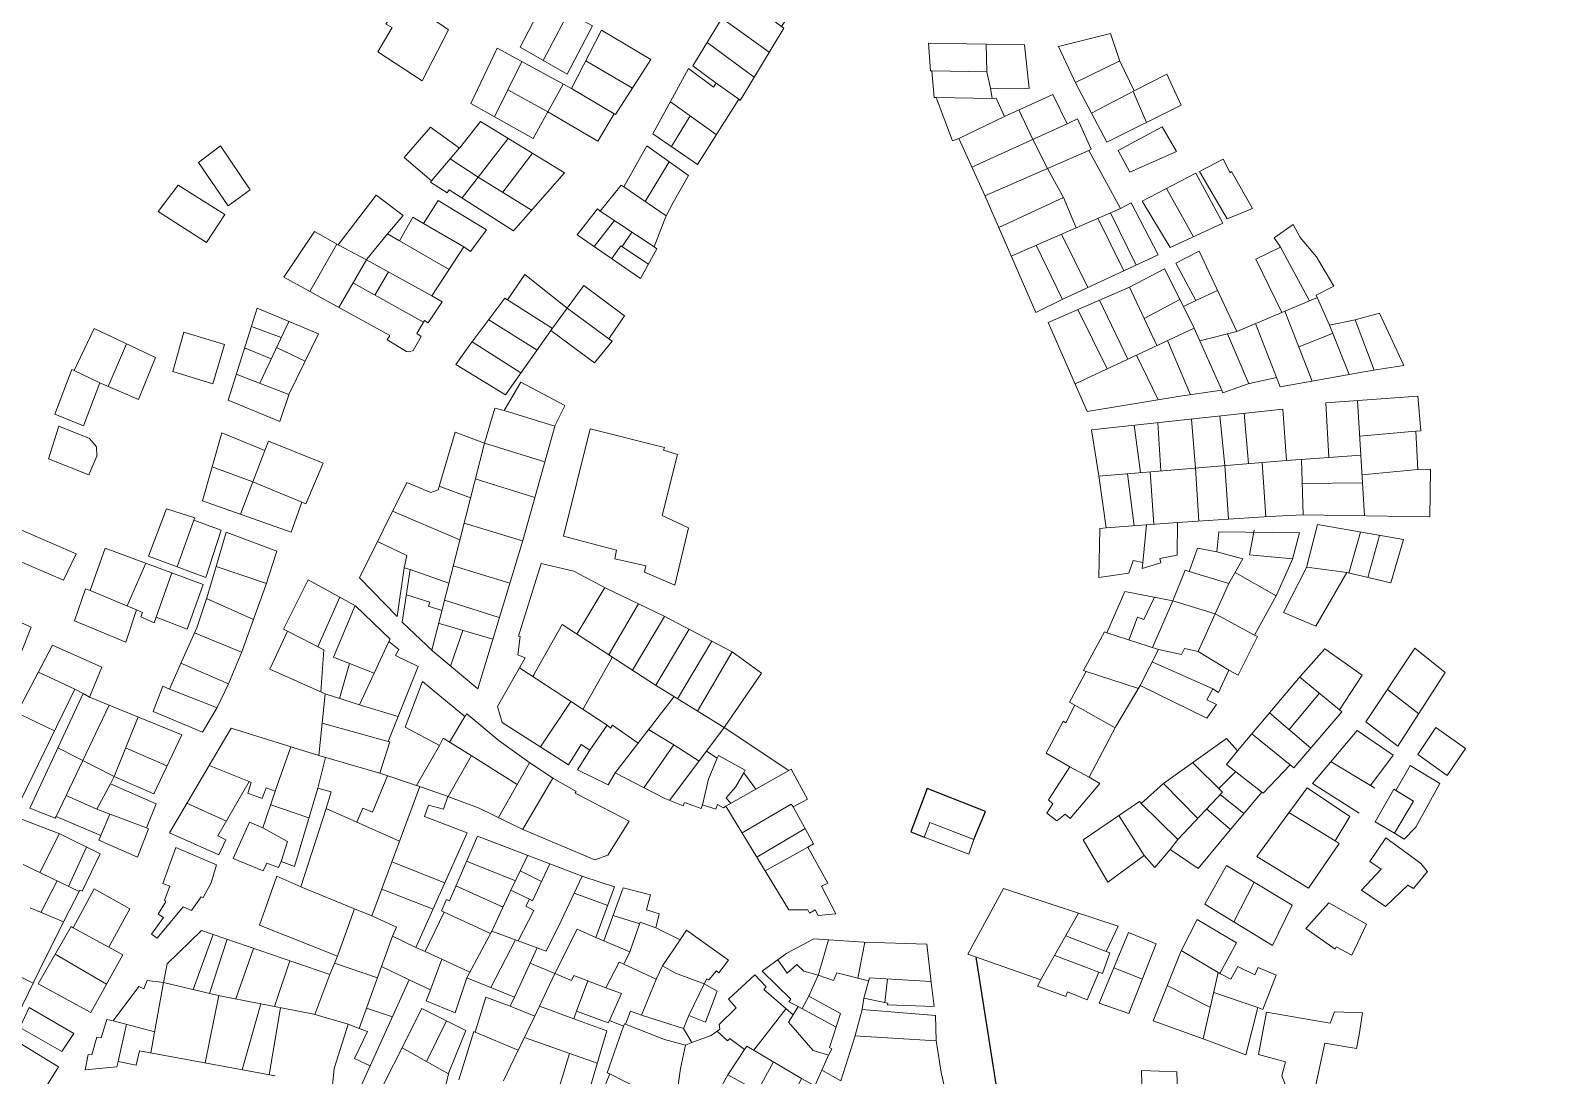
# Model space of a CAD drawing. Header units: millimetres. Extents: x 101106 to 102412, y 389020 to 390322.
# Drawn here: x 101815.6 to 102094, y 389793 to 389983.2 of the extents above; entities that cross this region are included whole.
import ezdxf

# ---------------------------------------------------------------- set-up
doc = ezdxf.new("R2010")
doc.units = ezdxf.units.MM
doc.header["$LTSCALE"] = 20
doc.layers.add('facade', color=6, linetype='Continuous')
for name, color, linetype, lineweight in [('PBDUR', 62, 'Continuous', 0), ('PBDUR-SEPARATION', 5, 'Continuous', 0), ('ruin', 30, 'Continuous', 0)]:
    doc.layers.add(name, color=color, linetype=linetype, lineweight=lineweight)
picture_1 = doc.add_image_def('image1.jp2', size_in_pixel=(80958, 74347))

# ---------------------------------------------------------------- blocks, each defined once
blk = doc.blocks.new('A$C5E3909EF')
at = {"layer": 'PBDUR', "color": 1, "flags": 128}
for points in [[(0, 5.07), (1.964, 5.006)], [(0, 5.07), (0.059, 2.787)], [(1.964, 5.006), (2.041, 2.792)], [(0.059, 2.787), (2.041, 2.792)], [(3.647, 2.284), (5.394, 2.607), (5.676, 1.024), (5.599, 0.995), (5.729, 0.259)], [(4.041, 0), (3.906, 0.718), (3.817, 0.695), (3.647, 2.284)], [(5.729, 0.259), (4.041, 0)]]:
    blk.add_lwpolyline(points, dxfattribs=at)
at = {"layer": 'ruin', "flags": 128}
for points in [[(12.303, 8.294), (12.118, 7.058), (11.974, 6.306), (10.203, 6.604), (9.853, 4.977), (9.534, 3.494), (8.814, 2.639), (8.207, 2.896), (8.093, 4.071), (7.805, 4.792), (8.011, 5.564), (6.508, 5.966), (6.961, 8.324), (10.502, 7.717), (10.749, 8.355)], [(10.749, 8.355), (12.303, 8.294)]]:
    blk.add_lwpolyline(points, dxfattribs=at)
blk = doc.blocks.new('A$C63E4431B')
at = {"layer": 'PBDUR', "color": 1, "flags": 128}
for points in [[(8.095, 1.973), (9.741, 3.912), (9.144, 4.252), (10.636, 7.054), (11.984, 9.33), (15.669, 7.528), (16.204, 8.279), (15.679, 8.537), (15.999, 9.145), (16.318, 8.949), (16.904, 10.185), (17.419, 9.897), (18.489, 12.039), (18.325, 12.111), (19.539, 14.336), (20.435, 16.324), (20.815, 17.787), (16.348, 17.848), (16.225, 16.736), (15.165, 16.932), (14.691, 15.654), (14.475, 15.716), (13.796, 14.027), (11.142, 14.545)], [(21.816, 18.24), (26.571, 17.405), (25.871, 15.005), (23.432, 15.582), (21.713, 12.616), (19.922, 13.368), (21.209, 15.86)], [(21.816, 18.24), (21.209, 15.86)], [(11.142, 14.545), (10.136, 12.244), (10.001, 12.303), (8.836, 10.172), (8.995, 10.102), (8.072, 8.412), (8.366, 8.247), (7.86, 7.27), (7.713, 7.353), (6.76, 5.581)], [(6.76, 5.581), (8.072, 4.828), (6.901, 3.009), (7.143, 2.785), (6.813, 2.268), (7.36, 1.832), (7.819, 2.197), (8.095, 1.973)], [(2.482, 0), (0, 0.942), (0.318, 1.754), (2.758, 0.8)], [(2.758, 0.8), (2.482, 0)]]:
    blk.add_lwpolyline(points, dxfattribs=at)
at = {"layer": 'PBDUR-SEPARATION', "color": 5, "linetype": 'Continuous', "lineweight": 13, "flags": 128}
for points in [[(20.438, 16.338), (18.042, 16.561), (18.301, 17.938)], [(24.197, 17.822), (23.55, 15.554)], [(25.258, 17.636), (24.604, 15.305)], [(16.225, 16.736), (17.683, 16.349), (16.895, 14.984)], [(13.796, 14.027), (16.136, 13.306), (16.895, 14.984), (14.691, 15.654)], [(19.514, 14.289), (17.24, 15.582)], [(23.432, 15.582), (21.216, 15.887)], [(11.356, 11.851), (11.837, 13.124), (12.19, 12.988), (12.786, 14.224)], [(12.659, 11.431), (13.796, 14.027)], [(16.136, 13.306), (15.201, 11.223), (14.431, 11.387), (14.278, 11.04), (12.996, 11.323)], [(18.325, 12.111), (16.136, 13.306)], [(11.984, 9.33), (12.996, 11.323), (10.136, 12.244)], [(16.904, 10.185), (15.201, 11.223)], [(15.999, 9.145), (12.649, 10.639)], [(11.891, 9.172), (8.995, 10.102)], [(8.366, 8.247), (10.599, 6.983)], [(8.072, 4.828), (9.144, 4.252)]]:
    blk.add_lwpolyline(points, dxfattribs=at)
blk = doc.blocks.new('A$C48701EFC')
at = {"layer": 'PBDUR', "color": 1, "flags": 128}
for points in [[(18.082, 10.001), (12.998, 9.651), (13.152, 6.613), (10.816, 6.458), (10.604, 9.311)], [(18.751, 3.317), (18.782, 5.964), (18.082, 5.943), (17.969, 8.065), (18.247, 8.086), (18.082, 10.001)], [(10.604, 9.311), (0, 8.169), (0.4, 5.633), (0.8, 2.749), (0.453, 2.713), (0.4, 0)], [(0.4, 0), (2.067, 0.227), (2.294, 0.937), (2.829, 0.824), (2.798, 0.494), (3.827, 0.803), (3.776, 1.04), (4.743, 1.215), (4.764, 3.028), (9.848, 3.348), (11.711, 3.451), (18.751, 3.317)]]:
    blk.add_lwpolyline(points, dxfattribs=at)
at = {"layer": 'PBDUR-SEPARATION', "color": 5, "linetype": 'Continuous', "lineweight": 13, "flags": 128}
for points in [[(14.745, 9.772), (15.124, 3.386)], [(3.849, 5.892), (3.682, 8.566)], [(5.543, 8.766), (5.756, 6.047), (5.937, 3.102)], [(7.113, 8.935), (7.384, 6.179), (7.582, 3.205)], [(8.696, 6.286), (8.474, 9.082)], [(2.371, 8.425), (2.717, 5.8)], [(17.969, 8.065), (14.862, 7.795)], [(10.816, 6.458), (0.403, 5.612)], [(9.649, 3.335), (9.449, 6.347)], [(11.647, 6.513), (11.721, 3.45)], [(13.152, 6.613), (14.924, 6.753)], [(18.082, 5.943), (14.989, 5.65)], [(2.358, 2.859), (1.986, 5.74)], [(3.253, 5.843), (3.457, 2.936)], [(11.679, 5.178), (15.015, 5.218)], [(4.764, 3.028), (0.8, 2.749)], [(2.829, 0.824), (3.036, 2.906)]]:
    blk.add_lwpolyline(points, dxfattribs=at)
blk = doc.blocks.new('A$C4FDA29D5')
at = {"layer": 'PBDUR', "color": 1, "flags": 128}
for points in [[(8.369, 8.873), (10.451, 4.429), (12.957, 5.477), (11.516, 8.428), (12.869, 9.105), (12.527, 9.617), (13.58, 10.365), (13.974, 9.629), (14.88, 8.57), (15.839, 6.933), (14.862, 6.445), (15.586, 4.779), (17.009, 5.068), (18.373, 5.45)], [(6.446, 7.902), (7.493, 5.813), (8.181, 6.154), (7.075, 8.22), (8.369, 8.873)], [(0, 4.93), (4.511, 6.89), (6.446, 7.902)], [(18.373, 5.45), (19.714, 2.531), (18.038, 2.278), (12.851, 1.354), (12.657, 1.872), (11.086, 1.519), (9.687, 1.036), (9.628, 1.171), (7.311, 0.842), (2.158, 0)], [(0, 4.93), (2.158, 0)]]:
    blk.add_lwpolyline(points, dxfattribs=at)
at = {"layer": 'PBDUR-SEPARATION', "color": 5, "linetype": 'Continuous', "lineweight": 13, "flags": 128}
for points in [[(12.869, 9.105), (14.484, 6.13)], [(6.016, 3.65), (4.508, 6.888)], [(2.848, 6.167), (4.419, 2.902)], [(7.302, 6.194), (5.319, 5.147)], [(8.181, 6.154), (9.389, 6.696)], [(12.957, 5.477), (14.919, 6.315)], [(1.489, 1.529), (8.081, 4.619), (7.493, 5.813)], [(3.265, 2.361), (1.637, 5.641)], [(13.121, 5.547), (14.633, 1.671)], [(8.081, 4.619), (9.628, 1.171)], [(10.451, 4.429), (8.403, 3.902)], [(9.94, 4.298), (11.123, 1.527)], [(12.657, 1.872), (11.485, 4.862)], [(15.767, 4.321), (13.889, 3.576)], [(15.586, 4.779), (16.674, 2.035)], [(17.008, 5.067), (18.062, 2.281)], [(6.615, 3.931), (7.888, 0.924)], [(6.099, 0.644), (4.887, 3.121)]]:
    blk.add_lwpolyline(points, dxfattribs=at)
blk = doc.blocks.new('A$C5F132480')
at = {"layer": 'PBDUR', "color": 1, "flags": 128}
for points in [[(7.199, 14.719), (8.167, 12.679), (9.886, 9.435), (14.003, 11.484), (13.2, 13.205), (11.388, 12.278), (10.596, 13.915), (10.081, 15.45)], [(10.081, 15.45), (7.199, 14.719)], [(0, 14.886), (5.311, 14.804), (5.568, 12.393), (3.427, 12.414), (3.52, 11.837), (3.757, 11.858), (4.21, 10.848), (6.896, 12.064), (7.688, 10.447), (8.255, 10.725), (9.016, 9.046), (8.882, 8.974), (10.643, 5.768), (11.249, 6.074), (12.743, 3.202), (7.462, 0.73), (5.968, 0), (3.126, 6.467), (1.684, 9.622), (1.337, 9.481), (0.432, 11.882), (0.314, 11.882), (0.185, 13.36), (0.108, 13.36)], [(0, 14.886), (0.108, 13.36)], [(10.507, 8.966), (12.942, 10.285)], [(12.942, 10.285), (13.742, 8.925)], [(13.742, 8.925), (11.166, 7.777), (10.507, 8.966)], [(16.553, 5.2), (15.028, 7.827), (16.338, 8.503)], [(16.338, 8.503), (16.72, 7.757), (16.802, 7.816), (17.958, 5.782)], [(11.843, 6.164), (14.813, 7.73)], [(14.813, 7.73), (16.312, 4.958), (13.413, 3.616)], [(11.843, 6.164), (13.413, 3.616)], [(17.958, 5.782), (16.553, 5.2)]]:
    blk.add_lwpolyline(points, dxfattribs=at)
at = {"layer": 'PBDUR-SEPARATION', "color": 5, "linetype": 'Continuous', "lineweight": 13, "flags": 128}
for points in [[(3.427, 12.414), (3.228, 13.316), (3.187, 14.836)], [(8.143, 12.73), (10.591, 13.93)], [(0.185, 13.36), (3.228, 13.316)], [(3.52, 11.837), (0.432, 11.882)], [(11.388, 12.278), (9.039, 11.033)], [(11.333, 12.248), (12.076, 10.525)], [(8.188, 4.69), (7.489, 6.363), (6.605, 7.968), (5.778, 9.572), (5.007, 11.209)], [(4.21, 10.848), (1.684, 9.622)], [(2.411, 8.031), (7.688, 10.447)], [(8.882, 8.974), (3.139, 6.438)], [(13.198, 6.879), (14.694, 4.209)], [(3.905, 4.694), (7.489, 6.363)], [(10.643, 5.768), (4.599, 3.115)], [(9.389, 5.217), (10.842, 2.312)], [(10.097, 5.528), (11.529, 2.634)], [(8.847, 1.378), (7.382, 4.337)], [(5.975, 3.719), (7.446, 0.722)]]:
    blk.add_lwpolyline(points, dxfattribs=at)
blk = doc.blocks.new('A$C002B6F8C')
at = {"layer": 'PBDUR', "color": 1, "flags": 128}
for points in [[(32.382, 23.681), (30.972, 24.516), (27.854, 26.504), (26.3, 23.434), (27.895, 22.641), (29.459, 22.023), (30.89, 21.209)], [(39.039, 24.923), (36.744, 26.323), (35.57, 24.541), (35.159, 24.799), (34.191, 23.254), (36.703, 21.657)], [(39.039, 24.923), (36.703, 21.657)], [(30.89, 21.209), (32.382, 23.681)], [(39.803, 23.4), (42.05, 21.705), (41.15, 20.369), (41.268, 20.274), (38.856, 16.278), (38.768, 16.343), (36.474, 12.735), (34.016, 14.436), (35.992, 18.038), (37.368, 17.008), (37.527, 17.237), (36.239, 18.191), (38.68, 22.187), (38.862, 22.069)], [(39.803, 23.4), (38.862, 22.069)], [(19.247, 20.526), (20.188, 21.968), (22.706, 20.214), (21.241, 17.4), (18.8, 19.007), (19.588, 20.343)], [(26.67, 19.242), (28.049, 21.889)], [(28.049, 21.889), (30.684, 20.427)], [(19.247, 20.526), (19.588, 20.343)], [(30.684, 20.427), (29.274, 17.748)], [(33.903, 18.551), (31.953, 15.5), (31.876, 15.547), (30.972, 14.04), (28.193, 15.658), (27.38, 14.195), (23.932, 16.131), (25.394, 19.201), (29.521, 16.945), (31.178, 20.179)], [(31.178, 20.179), (33.903, 18.551)], [(29.274, 17.748), (26.67, 19.242)], [(21.706, 14.835), (20.241, 13.151), (21.759, 11.851), (21.694, 11.78), (22.611, 11.192), (22.735, 11.356), (26.281, 9.084)], [(29.122, 12.28), (24.47, 15.135), (23.3, 13.658), (21.706, 14.835)], [(10.488, 10.492), (8.864, 12.899), (10.07, 13.817), (11.717, 11.386)], [(35.988, 12.117), (35.129, 10.637), (34.723, 9.86), (34.064, 8.183), (34.223, 8.065), (33.317, 6.435), (29.812, 8.848), (30.935, 10.29), (31.088, 10.155), (32.253, 11.602), (32.4, 11.497), (33.67, 13.774)], [(33.67, 13.774), (35.988, 12.117)], [(26.281, 9.084), (29.122, 12.28)], [(9.284, 8.478), (6.62, 10.191), (7.737, 11.645), (10.313, 10.02)], [(11.717, 11.386), (10.488, 10.492)], [(24.798, 9.135), (23.903, 7.95), (23.532, 8.198), (21.752, 5.489), (22.338, 5.169), (21.556, 3.995), (21.35, 4.129), (20.918, 3.408), (21.165, 3.243), (20.712, 2.471), (20.517, 2.388), (20.352, 2.419), (19.282, 3.068), (19.436, 3.305), (13.569, 6.55), (15.278, 9.073), (16.585, 8.331), (18.685, 11.071), (20.187, 9.938), (19.302, 8.939), (19.971, 8.537), (20.712, 9.856), (21.309, 9.495), (22.112, 10.773)], [(22.112, 10.773), (24.798, 9.135)], [(10.313, 10.02), (9.284, 8.478)], [(25.819, 0), (28.346, 3.554), (30.756, 1.775), (31.737, 2.965), (31.559, 3.1), (32.426, 4.368), (30.178, 6.046), (29.251, 4.796), (26.902, 6.669), (25.947, 5.26), (25.799, 5.358), (23.86, 2.781), (23.074, 1.698)], [(25.819, 0), (23.074, 1.698)]]:
    blk.add_lwpolyline(points, dxfattribs=at)
at = {"layer": 'PBDUR-SEPARATION', "color": 5, "linetype": 'Continuous', "lineweight": 13, "flags": 128}
for points in [[(29.381, 25.53), (27.929, 22.628)], [(38.035, 25.535), (36.699, 23.808)], [(30.993, 24.504), (29.526, 21.985)], [(37.752, 23.124), (35.57, 24.541)], [(41.15, 20.369), (38.862, 22.069)], [(29.364, 21.159), (27.95, 18.508)], [(37.85, 20.829), (40.459, 18.933)], [(39.631, 17.563), (37.024, 19.477)], [(26.771, 18.448), (25.24, 15.397)], [(30.312, 18.488), (32.89, 16.967)], [(28.193, 15.658), (29.051, 17.202)], [(29.521, 16.945), (31.876, 15.547)], [(37.527, 17.237), (38.768, 16.343)], [(28.193, 15.658), (25.983, 16.877)], [(37.522, 14.382), (34.99, 16.211)], [(36.081, 15.423), (35.036, 13.73)], [(23.312, 13.673), (21.759, 11.851)], [(25.997, 14.198), (23.439, 10.905)], [(24.339, 12.063), (22.796, 13.068)], [(27.347, 13.37), (25.697, 11.217)], [(34.911, 12.887), (33.569, 10.692)], [(27.293, 10.223), (24.339, 12.063)], [(34.738, 9.889), (32.4, 11.497)], [(21.309, 9.495), (23.532, 8.198)], [(31.869, 9.637), (30.75, 8.202)], [(31.088, 10.155), (34.064, 8.183)], [(19.302, 8.939), (18.168, 7.525), (16.613, 4.866)], [(19.971, 8.537), (22.717, 6.949), (22.713, 6.951)], [(32.29, 8.2), (32.832, 8.999)], [(16.513, 8.372), (15.009, 5.753)], [(16.585, 8.331), (18.148, 7.492), (21.752, 5.489)], [(31.726, 7.53), (32.225, 8.244), (33.753, 7.219)], [(19.356, 6.821), (18.603, 5.538)], [(21.295, 4.037), (17.458, 6.176), (17.399, 6.211)], [(28.431, 3.67), (25.947, 5.26)], [(28.346, 3.554), (29.251, 4.796)], [(29.251, 4.796), (31.559, 3.1)], [(27.577, 2.472), (24.902, 4.166)], [(23.988, 2.952), (26.683, 1.214)]]:
    blk.add_lwpolyline(points, dxfattribs=at)
at = {"layer": 'ruin', "flags": 128}
for points in [[(24.865, 59.487), (27.099, 57.738), (25.406, 55.215), (22.92, 56.909)], [(22.92, 56.909), (24.865, 59.487)], [(32.925, 26.217), (31.826, 24.746), (29.702, 26.146), (30.626, 27.547)], [(30.626, 27.547), (32.925, 26.217)], [(2.54, 21.777), (0, 23.724), (1.567, 25.724), (4.034, 23.706)], [(4.034, 23.706), (2.54, 21.777)]]:
    blk.add_lwpolyline(points, dxfattribs=at)
blk = doc.blocks.new('A$C092A3829')
at = {"layer": 'PBDUR', "color": 1, "flags": 128}
for points in [[(85.177, 29.793), (81.995, 30.964), (82.971, 33.595), (84.559, 33.106), (84.506, 32.971), (86.012, 32.429)], [(77.972, 31.084), (74.773, 32.474), (74.408, 31.873), (73.673, 32.279), (73.214, 31.514), (73.032, 31.597), (72.602, 30.831), (72.491, 30.873), (71.303, 28.648), (72.867, 27.924), (74.446, 30.839), (77.277, 29.623)], [(86.303, 32.317), (89.114, 31.263), (88.508, 29.38), (87.179, 25.678), (86.45, 23.906), (85.826, 22.588), (85.015, 21.21), (82.272, 22.355), (82.797, 23.755), (83.173, 23.6), (83.828, 25.117), (84.675, 27.007), (85.233, 28.675), (85.747, 30.407)], [(86.012, 32.429), (85.177, 29.793)], [(86.303, 32.317), (85.747, 30.407)], [(85.018, 29.404), (79.589, 31.405), (78.754, 29.051), (78.501, 29.157), (77.89, 27.374), (80.742, 26.191), (81.33, 27.997), (81.666, 27.85), (81.571, 27.603), (82.313, 27.274), (82.43, 27.591), (84.148, 26.926)], [(77.972, 31.084), (77.277, 29.623)], [(85.018, 29.404), (84.148, 26.926)], [(75.495, 27.023), (73.813, 27.765), (73.566, 27.218), (71.149, 28.236)], [(73.219, 21.785), (74.419, 24.84), (74.607, 24.763), (75.495, 27.023)], [(79.416, 24.815), (76.67, 26.016), (74.723, 22.272), (74.946, 22.161), (73.805, 19.847), (73.623, 19.918), (72.876, 18.041), (74.905, 17.34), (77.915, 23.575), (78.386, 23.346), (75.435, 16.97), (76.844, 16.421), (76.898, 16.522), (79.385, 15.463), (79.268, 15.207), (81.412, 14.282), (82.02, 15.85), (81.921, 15.894), (82.444, 17.242), (79.915, 18.342), (80.109, 18.754), (82.315, 17.795), (83.856, 21.073), (78.733, 23.151)], [(79.416, 24.815), (78.733, 23.151)], [(74.977, 16.367), (77.106, 15.566), (79.353, 14.448)], [(79.353, 14.448), (78.349, 12.376), (78.235, 12.43), (77.341, 10.712), (75.991, 7.984), (74.478, 4.822)], [(79.013, 12.504), (81, 11.413), (79.847, 9.28), (80.619, 8.858), (78.859, 5.644), (75.936, 7.241)], [(75.936, 7.241), (77.758, 10.413), (77.86, 10.341), (79.013, 12.504)], [(77.917, 4.485), (75.423, 5.921), (74.912, 4.814), (77.247, 3.49)], [(74.351, 4.285), (77.068, 2.637)], [(77.247, 3.49), (77.917, 4.485)], [(77.068, 2.637), (76.251, 1.324), (76.198, 1.36), (75.439, 0)]]:
    blk.add_lwpolyline(points, dxfattribs=at)
at = {"layer": 'PBDUR-SEPARATION', "color": 5, "linetype": 'Continuous', "lineweight": 13, "flags": 128}
for points in [[(84.507, 32.971), (83.585, 30.379)], [(81.84, 30.576), (80.812, 28.209)], [(82.43, 27.591), (83.277, 30.046)], [(88.537, 29.469), (85.75, 30.417)], [(81.33, 27.997), (78.754, 29.051)], [(85.217, 28.628), (87.823, 27.472)], [(87.169, 25.654), (84.545, 26.717)], [(83.798, 25.046), (86.445, 23.895)], [(77.915, 23.575), (75.895, 24.527)], [(78.386, 23.346), (78.733, 23.151)], [(83.173, 23.6), (85.783, 22.581), (85.814, 22.567)], [(74.946, 22.161), (76.802, 21.268)], [(76.898, 16.522), (79.82, 22.71)], [(81.435, 22.055), (80.109, 18.754)], [(76.985, 20.32), (80.109, 18.754)], [(83.039, 19.335), (80.742, 20.329)], [(79.915, 18.342), (79.162, 16.933), (81.921, 15.894)], [(79.162, 16.933), (77.446, 17.682)], [(79.385, 15.463), (79.885, 16.66)], [(77.092, 15.572), (75.998, 13.408)], [(78.594, 14.826), (77.601, 12.642)], [(75.085, 13.844), (78.197, 12.357)], [(76.961, 12.948), (76.068, 11.191)], [(75.474, 11.439), (77.32, 10.669)], [(77.86, 10.341), (79.847, 9.28)], [(79.727, 7.23), (76.875, 8.877)], [(73.871, 8.153), (75.646, 7.263)]]:
    blk.add_lwpolyline(points, dxfattribs=at)

msp = doc.modelspace()

# ---------------------------------------------------------------- linework, layer by layer
at = {"layer": 'facade', "flags": 128}
for points in [[(101987.26, 389835.93), (101989.39, 389841.07), (101978.76, 389845.24), (101975.78, 389837.36), (101978.2, 389836.39)], [(101987.61, 389814.55), (101995.02, 389767.61)]]:
    msp.add_lwpolyline(points, dxfattribs=at)
at = {"layer": 'PBDUR', "color": 1, "flags": 128}
for points in [[(101860.96, 389912.02), (101851.5, 389915.88), (101856.81, 389932.66), (101867.98, 389927.96)], [(101838.31, 389923.68), (101835.18, 389916.03), (101828.17, 389919.06), (101825.21, 389911.21), (101819.95, 389913.34), (101823.04, 389921.46), (101823.48, 389921.29), (101827.14, 389928.92)], [(101827.14, 389928.92), (101838.31, 389923.68)], [(101850.84, 389926.06), (101848.71, 389918.88), (101841.47, 389921.14), (101843.46, 389928.26)], [(101843.46, 389928.26), (101850.84, 389926.06)], [(101867.98, 389927.96), (101862.62, 389917.05), (101860.96, 389912.02)], [(101912.82, 389914.91), (101904.81, 389919.18), (101901.79, 389914.04), (101900.06, 389914.43), (101898.16, 389908.1), (101892.84, 389910.07), (101889.73, 389899.59), (101888.42, 389899.11), (101884.04, 389900.9), (101875.41, 389883.57), (101882.27, 389876.52), (101883.56, 389885.41), (101884.67, 389885.11), (101883.19, 389875.48), (101888.77, 389870.24), (101896.95, 389863.35), (101905.14, 389890.37), (101909.2, 389904.86), (101911.02, 389911.33), (101912.79, 389914.88)], [(101818.84, 389905.22), (101820.7, 389911.19), (101826.3, 389908.9), (101827.58, 389907.42), (101827.62, 389905.71), (101826.16, 389902.29)], [(101868.83, 389904.42), (101858.88, 389908.46), (101858.19, 389906.77), (101850.38, 389909.93), (101846.88, 389897.58), (101862.98, 389891.85)], [(101826.16, 389902.29), (101818.84, 389905.22)], [(101862.98, 389891.85), (101864.94, 389897.34), (101865.69, 389897.06), (101868.83, 389904.42)], [(101920.68, 389845.91), (101915.1, 389848.64), (101917.35, 389852.21), (101915.81, 389853.24), (101913.5, 389849.54), (101901.38, 389857.25), (101900.53, 389860.15), (101905.59, 389869.02), (101904.28, 389869.56), (101904.67, 389872.87), (101904.4, 389872.97), (101908.51, 389886.16), (101914.47, 389884.77), (101920.27, 389881.7), (101930.74, 389876.65), (101943.25, 389870.1), (101948.61, 389866.22), (101941.82, 389856.36), (101953.58, 389848.53), (101954.02, 389848.77), (101956.96, 389843.29), (101954.35, 389841.87), (101958.08, 389835.16), (101957.02, 389834.57), (101960.7, 389827.99), (101959.52, 389827.45), (101962.13, 389822.4), (101958.95, 389822.09), (101958.36, 389823.17), (101957.33, 389822.55), (101957.06, 389823.12), (101953.58, 389823.15)], [(101860.09, 389792.93), (101835.4, 389797.5), (101834.81, 389794.87), (101831.53, 389795.53), (101831.28, 389794.56), (101825.51, 389794), (101826.05, 389796.84), (101826.73, 389796.74), (101827.63, 389799.97), (101828.4, 389799.83), (101829.44, 389803.19), (101830.58, 389802.96), (101835.25, 389809.19), (101836.19, 389808.75), (101836.79, 389810.29), (101839.76, 389809.91), (101840.43, 389813.33), (101846.68, 389819.39), (101870.06, 389811.37), (101871.4, 389814.69), (101857.21, 389820.34), (101860.41, 389829.27), (101864.73, 389827.34), (101869.35, 389841.57), (101870.28, 389844.6), (101867.83, 389845.3), (101863.6, 389831.04), (101861.17, 389831.93), (101860.7, 389830.87), (101858.58, 389831.63), (101857.87, 389830.22), (101852.43, 389832.52), (101855.38, 389839.08), (101857.86, 389838.08), (101860.1, 389844.74), (101858.44, 389845.34), (101857.73, 389843.39), (101855.08, 389844.39), (101855.74, 389846.32), (101855.32, 389846.5), (101849.67, 389836.59), (101851.1, 389835.86), (101849.84, 389833.18), (101840.85, 389837.17), (101852.07, 389856.22), (101868.01, 389851.23), (101869.19, 389862.44), (101859.09, 389866.93), (101862.35, 389873.86), (101861.62, 389874.21), (101866.06, 389883.2), (101874.71, 389878.5), (101881.01, 389872.39), (101880.79, 389872.01), (101882.59, 389870.53), (101882.01, 389869.43), (101886.1, 389867.42), (101880.68, 389853.77), (101880.97, 389853.7), (101879.12, 389848.02), (101885.83, 389845.78), (101889.98, 389853.08), (101883.74, 389856.39), (101886.91, 389864.69), (101894.62, 389858.34), (101894.95, 389858.8), (101900.85, 389853.9), (101906.41, 389849.89), (101910.75, 389847.05), (101914.86, 389844.66), (101914.69, 389844.39), (101924.52, 389839.3), (101920.61, 389833.1), (101918.26, 389832.23), (101905.04, 389837.84), (101897.23, 389841.63), (101891.54, 389843.78), (101890.75, 389841.49), (101888, 389842.18), (101887.26, 389840.14), (101895.02, 389837.17), (101885.71, 389816.3), (101887.4, 389815.55), (101890.84, 389822.75), (101890.33, 389822.98), (101891.25, 389825.04), (101891.79, 389824.81), (101896.91, 389836.56), (101916.25, 389829.17), (101921.85, 389827.35), (101918.47, 389818.11), (101919.92, 389817.48), (101923.44, 389827.18), (101928.43, 389825.89), (101927.66, 389823.17), (101929.98, 389822.4), (101929.36, 389819.89), (101933.78, 389817.67), (101934.94, 389819.42), (101942.59, 389814), (101940.86, 389811.71), (101940.4, 389812.07), (101938.99, 389810.41), (101938.68, 389810.59), (101938.2, 389809.68), (101940.55, 389808.37), (101938.41, 389802.73), (101935.36, 389803.91), (101934.42, 389801.57), (101935.92, 389799.03), (101939.45, 389800.25), (101941.05, 389801.44), (101940.87, 389802.27), (101943.98, 389805.3), (101942.61, 389806.92), (101947.39, 389811.33), (101949.45, 389809.11), (101949.05, 389808.66), (101954.38, 389804.06), (101955.31, 389805.55), (101953.59, 389806.38), (101953.94, 389806.92), (101948.75, 389811.97), (101953.22, 389815.29), (101958.12, 389817.86), (101967.26, 389817.27), (101978.68, 389816.9), (101979.47, 389809.94), (101980.03, 389805.54), (101971.54, 389805.86), (101971.58, 389806.15), (101967.24, 389807.06), (101966.9, 389805.01), (101980.3, 389803.92), (101980.38, 389799.36), (101981.31, 389793.55), (101982.54, 389788.28)], [(102051.17, 389870.65), (102046.67, 389865.61), (102035.23, 389852.07), (102033.23, 389854.3), (102021.78, 389846.13), (102017.72, 389842.49), (102017.4, 389842.87), (102007.17, 389835.91), (102011.65, 389828.2), (102018.27, 389833.06), (102020.23, 389830.87), (102022.97, 389834.14), (102028.1, 389830.66), (102033.98, 389837.79), (102039.69, 389844.54), (102039.93, 389844.35), (102044.85, 389849.51), (102045.48, 389849), (102054.23, 389859.18), (102053.79, 389859.56), (102057.94, 389865.88)], [(102057.94, 389865.88), (102051.17, 389870.65)], [(102058.61, 389857.36), (102067.53, 389870.77)], [(102067.53, 389870.77), (102073.06, 389866.37)], [(102073.06, 389866.37), (102064.45, 389852.93)], [(102048.93, 389846.13), (102057.06, 389855.76)], [(102057.06, 389855.76), (102063.61, 389851.29)], [(102064.45, 389852.93), (102058.61, 389857.36)], [(102068.1, 389851.42), (102071.38, 389856.34)], [(102071.38, 389856.34), (102076.74, 389852.53)], [(102076.74, 389852.53), (102073.42, 389847.57)], [(102063.61, 389851.29), (102059.44, 389845.78), (102060.25, 389845.28)], [(102073.42, 389847.57), (102068.1, 389851.42)], [(101953.58, 389823.15), (101942.12, 389842), (101941.66, 389841.69), (101940.62, 389842.33), (101940.28, 389841.48), (101937.87, 389842.26), (101937.64, 389841.62), (101934.62, 389842.69), (101934.37, 389842.05), (101931.04, 389843.39), (101921.96, 389848.06), (101920.68, 389845.91)], [(102038.74, 389832.88), (102047.91, 389845.35)], [(102047.91, 389845.35), (102055.71, 389840.14)], [(102057.4, 389840.72), (102048.93, 389846.13)], [(102060.31, 389839.15), (102063.69, 389845.13), (102067.31, 389842.94)], [(102067.31, 389842.94), (102063.82, 389837.13)], [(102055.71, 389840.14), (102053.02, 389835.68), (102053.76, 389835.21), (102048.19, 389827.1)], [(102060.31, 389839.15), (102063.82, 389837.13)], [(101842.01, 389834.5), (101849.4, 389831.34), (101848.42, 389828.09), (101846.97, 389825.37), (101846.64, 389825.49), (101844.87, 389823.04), (101843.34, 389823.71), (101838.6, 389817.97), (101837.56, 389818.74), (101839.76, 389821.77), (101838.81, 389822.37), (101840.2, 389824.69), (101839.91, 389824.88), (101840.91, 389827.43), (101839.64, 389827.97)], [(101842.01, 389834.5), (101839.64, 389827.97)], [(102048.19, 389827.1), (102038.74, 389832.88)], [(102029.33, 389824.15), (102033.22, 389831.2)], [(102033.22, 389831.2), (102045.21, 389824.01)], [(102041.65, 389816.65), (102029.33, 389824.15)], [(102045.21, 389824.01), (102041.65, 389816.65)], [(102015.49, 389804.31), (102020.45, 389816.97), (102015.42, 389819.02), (102010.06, 389806.15)], [(102019.87, 389802.95), (102025, 389815.71), (102027.89, 389821.41)], [(102027.89, 389821.41), (102035.08, 389817.14), (102032.02, 389811.57), (102034.05, 389810.5), (102035.29, 389812.83), (102038.43, 389811.32), (102039.03, 389812.67), (102042.27, 389811.26), (102039.85, 389805.01)], [(101893.54, 389792.23), (101896.24, 389801.01), (101896.49, 389800.91), (101898.4, 389807.28), (101902.87, 389805.64), (101903.66, 389807.26), (101894.96, 389810.75), (101892.86, 389804.38), (101887.58, 389806.58), (101888.33, 389808.57), (101884.5, 389810.4), (101875.36, 389790.3)], [(102010.06, 389806.15), (102015.49, 389804.31)], [(102039.85, 389805.01), (102038.94, 389805.35), (102036.74, 389796.78), (102029.01, 389799.66), (102019.87, 389802.95)], [(101917.94, 389785.85), (101921, 389793.3), (101920.54, 389793.51), (101923.51, 389801.95), (101920.94, 389803.01), (101920.71, 389802.57), (101914.96, 389804.69), (101914.46, 389803.34), (101920.46, 389801.14), (101917.11, 389789.79)], [(101947.85, 389790.16), (101942.49, 389793.14), (101941.5, 389791.34)]]:
    msp.add_lwpolyline(points, dxfattribs=at)
for points in [[(101917.39, 389910.7), (101912.58, 389891.16), (101922.23, 389888.6), (101921.91, 389887.05), (101927.57, 389885.78), (101927.31, 389884.63), (101932.85, 389882.21), (101935.33, 389892.64), (101930.53, 389894.9), (101933.31, 389906.04), (101930.78, 389906.78), (101930.93, 389907.28)], [(101986.14, 389815.07), (101992.65, 389827.06), (102013.5, 389820.19), (102011.35, 389815.57), (102011.99, 389815.33), (102010.65, 389811.59), (102010.01, 389811.82), (102007.9, 389806.76), (102004.32, 389808.2), (102003.99, 389807.35), (101998.86, 389809.27), (101999.43, 389810.38)], [(101894.78, 389801.16), (101891.7, 389793.52), (101888.16, 389778.69), (101876.55, 389784.83), (101886.8, 389805.2)]]:
    msp.add_lwpolyline(points, close=True, dxfattribs=at)
at = {"layer": 'PBDUR-SEPARATION', "color": 5, "linetype": 'Continuous', "lineweight": 13, "flags": 128}
for points in [[(101862.57, 389930.24), (101857.26, 389918.97)], [(101855.75, 389929.32), (101861.19, 389927.31)], [(101833.02, 389926.16), (101829.66, 389918.42)], [(101859.36, 389923.42), (101854.52, 389925.42)], [(101865.55, 389923.01), (101860.33, 389925.48)], [(101828.17, 389919.06), (101823.48, 389921.29)], [(101853, 389920.62), (101862.57, 389916.91)], [(101901.79, 389914.04), (101910.98, 389911.18)], [(101888.6, 389870.4), (101898.16, 389908.1), (101909.14, 389904.65)], [(101858.19, 389906.77), (101853.76, 389895.13)], [(101864.94, 389897.34), (101856, 389901.02), (101848.64, 389903.8)], [(101889.93, 389900.27), (101895.63, 389898.12)], [(101896.51, 389901.58), (101907.33, 389898.19)], [(101893.7, 389890.5), (101881.45, 389895.7)], [(101894.47, 389893.53), (101905.12, 389890.31)], [(101878.71, 389890.19), (101884.06, 389887.64), (101883.56, 389885.41)], [(101902.78, 389882.58), (101892.49, 389885.75)], [(101884.67, 389885.11), (101891.69, 389882.57)], [(101867.83, 389871.03), (101871.88, 389880.03)], [(101890.43, 389877.63), (101887.99, 389878.41), (101888.22, 389879.15), (101883.96, 389880.5)], [(101915.02, 389873.3), (101920.07, 389881.8)], [(101878.1, 389866.22), (101870.71, 389869.13), (101874.66, 389878.52)], [(101890.91, 389879.52), (101900.88, 389876.33)], [(101926.23, 389878.82), (101920.76, 389869.51)], [(101899.68, 389872.4), (101890.17, 389875.21), (101889.92, 389875.27)], [(101941.82, 389856.36), (101929.34, 389864.02), (101912.31, 389875.09), (101907.01, 389865.61), (101907.23, 389865.94)], [(101930.96, 389876.54), (101925.1, 389866.79), (101925.16, 389866.79)], [(101862.35, 389873.86), (101868.94, 389870.46), (101868.38, 389862.8)], [(101880.79, 389872.01), (101875.41, 389860.44)], [(101894.23, 389874.01), (101891.98, 389867.52)], [(101929.36, 389864.02), (101935.41, 389874.21)], [(101939.59, 389872.02), (101933.33, 389861.57)], [(101921.41, 389869.08), (101916.11, 389859.63)], [(101936.98, 389859.33), (101943.28, 389870.08)], [(101873.59, 389868), (101871.8, 389861.6)], [(101904.56, 389867.22), (101920.5, 389856.74), (101917.35, 389852.21)], [(102053.79, 389859.56), (102046.59, 389865.52)], [(101869.19, 389862.44), (101875.79, 389860.31), (101882.49, 389858.34)], [(101913.89, 389861.09), (101908.37, 389852.8)], [(101921.96, 389848.06), (101932.69, 389861.96)], [(102050.17, 389862.56), (102044.64, 389855.96)], [(102062.53, 389863.25), (102068.23, 389858.82)], [(101891.83, 389853.69), (101894.62, 389858.34)], [(102041.09, 389859.01), (102048.57, 389852.59)], [(101880.68, 389853.77), (101868.64, 389857.09), (101868.62, 389857.09)], [(101920.5, 389856.74), (101921.15, 389856.24), (101921.48, 389856.74), (101926.14, 389853.48)], [(101937.24, 389850.23), (101932.62, 389853.17), (101928.06, 389855.97)], [(101941.82, 389856.36), (101931.88, 389843.05)], [(102044.85, 389849.51), (102037.88, 389855.2)], [(101860.1, 389844.74), (101862.96, 389852.81)], [(101904.15, 389845.98), (101895.77, 389851.24), (101890.65, 389854.42), (101889.98, 389853.08)], [(101927.18, 389845.38), (101932.62, 389853.17)], [(101855.32, 389846.5), (101848.08, 389849.44)], [(101867.83, 389845.3), (101869.25, 389850.87)], [(101868.01, 389851.23), (101879.12, 389848.02)], [(101885.84, 389845.78), (101891.55, 389843.78), (101895.79, 389851.26)], [(101906.38, 389849.91), (101900.74, 389839.93)], [(101937.87, 389842.26), (101938.98, 389846.9), (101940.54, 389850.78)], [(101947.55, 389845.1), (101945.36, 389848.06), (101945.66, 389848.54), (101940.77, 389851.22), (101940.54, 389850.78), (101938.57, 389852.01)], [(102024.4, 389835.96), (102032.51, 389844.58), (102027.11, 389849.93)], [(102035.23, 389852.07), (102033.22, 389849.58), (102039.69, 389844.54)], [(102059.44, 389845.78), (102052.28, 389850.1)], [(101874.94, 389839.11), (101876.05, 389841.63), (101877.77, 389840.92), (101880.53, 389847.55)], [(101905.14, 389837.8), (101910.63, 389847.13)], [(101942.12, 389842), (101953.58, 389848.53)], [(101945.36, 389848.06), (101943.85, 389845.5), (101942.17, 389843.51), (101943.01, 389842.51)], [(102031.86, 389845.22), (102034.89, 389848.28)], [(101886.42, 389845.58), (101877.68, 389822.04), (101874.5, 389823.35)], [(102021.75, 389846.14), (102027.94, 389839.82)], [(102032.11, 389844.16), (102036.41, 389840.66)], [(101851.2, 389839.28), (101844.01, 389842.54)], [(101866.22, 389839.87), (101859.27, 389842.28)], [(101882.73, 389835.64), (101869.36, 389841.59)], [(101954.35, 389841.87), (101954, 389842.38), (101945.08, 389837.14)], [(102017.72, 389842.49), (102024.4, 389835.96), (102022.97, 389834.14)], [(102033.98, 389837.78), (102029.6, 389841.5)], [(102018.27, 389833.06), (102013.62, 389840.3)], [(102053.02, 389835.68), (102044.61, 389840.86)], [(101861.17, 389831.93), (101862.3, 389835.6), (101857.86, 389838.08)], [(101956.53, 389837.94), (101947.74, 389832.75)], [(101904.3, 389817.5), (101907.15, 389823.05), (101905.7, 389823.79), (101906.38, 389825.07), (101903, 389826.73), (101906.05, 389833.07)], [(101957.02, 389834.57), (101949.28, 389830.23)], [(101890.97, 389828.09), (101881.34, 389831.89)], [(101903.83, 389828.44), (101894.93, 389832.02)], [(101908.57, 389828.33), (101904.69, 389830.24)], [(101910.06, 389831.54), (101906.92, 389824.78)], [(101871.4, 389814.69), (101874.5, 389823.35), (101864.73, 389827.34)], [(101901.56, 389823.62), (101892.95, 389827.49)], [(101915.98, 389829.28), (101912.11, 389821.14), (101909.44, 389815.63), (101899.52, 389819.24), (101894.96, 389810.75)], [(102034.58, 389820.95), (102038.3, 389828.16)], [(101888.83, 389823.28), (101879.48, 389826.88)], [(101903, 389826.73), (101899.52, 389819.24)], [(101906.38, 389825.07), (101906.92, 389824.78)], [(101920.61, 389823.95), (101914.5, 389826.17)], [(101885.71, 389816.3), (101881.44, 389818.34), (101882.14, 389820), (101877.67, 389822.04)], [(101899.3, 389818.84), (101890.84, 389822.75)], [(101926.43, 389820.58), (101921.6, 389822.12)], [(101999.41, 389810.34), (102006.33, 389822.55)], [(101911, 389811.55), (101915.04, 389819.62), (101918.47, 389818.11)], [(101929.36, 389819.89), (101926.55, 389820.92), (101924.64, 389815.53)], [(101848.78, 389818.67), (101845.14, 389808.65)], [(101851.34, 389817.79), (101848.11, 389807.95)], [(101856.15, 389816.14), (101852.93, 389806.94)], [(101881.44, 389818.34), (101879.44, 389812.82)], [(101899.34, 389808.99), (101903.83, 389817.68)], [(101907.79, 389816.23), (101903.66, 389807.26)], [(101919.92, 389817.48), (101924.64, 389815.53), (101923.56, 389813.24), (101929.43, 389810.54)], [(101930.61, 389812.98), (101933.78, 389817.67)], [(101955.89, 389792.48), (101958.3, 389791.14), (101960.83, 389796.68), (101961.43, 389797.87), (101960.96, 389798.07), (101962.98, 389804.28), (101957.25, 389807.46), (101959, 389811.37), (101960.79, 389817.69)], [(101967.43, 389817.26), (101966.12, 389810.7)], [(102011.35, 389815.57), (102004, 389818.44)], [(101862.77, 389813.87), (101859.95, 389805.55)], [(101878.7, 389810.76), (101870.9, 389813.44)], [(101887.4, 389815.55), (101895.54, 389811.82)], [(101888.33, 389808.57), (101890.42, 389814.17)], [(101923.56, 389813.24), (101922.72, 389813.64), (101920.28, 389808.98), (101914.44, 389811.21), (101914.03, 389810.27), (101911, 389811.55), (101907.15, 389803.44), (101903.61, 389796.11), (101901.66, 389792.02)], [(101911, 389811.55), (101906.5, 389813.42)], [(101958.94, 389811.25), (101956.3, 389812.01), (101955.05, 389813.2), (101953.3, 389811.64), (101951.56, 389814.06)], [(102010.01, 389811.82), (102001.97, 389814.85)], [(102032.02, 389811.57), (102025.01, 389815.72)], [(101870.06, 389811.37), (101867.28, 389804.08)], [(101884.5, 389810.4), (101879.44, 389812.82), (101875.39, 389801.57), (101876.91, 389801.03), (101874.55, 389796.07), (101877.39, 389794.75)], [(101935.36, 389803.91), (101938.2, 389809.68), (101932.96, 389811.63), (101930.61, 389812.98), (101929.47, 389810.63), (101926.79, 389803.97), (101924.79, 389804.7), (101923.85, 389802.32)], [(101968.09, 389810.2), (101962.31, 389811.68), (101961.73, 389810.26), (101958.94, 389811.25)], [(101979.45, 389810.11), (101968.25, 389810.8), (101967.24, 389807.06)], [(101971.07, 389806.26), (101971.52, 389810.6)], [(102017.93, 389810.55), (102012.75, 389812.61)], [(102031.76, 389811.73), (102029.02, 389799.66)], [(101870.52, 389791.15), (101870.81, 389794.28), (101873.37, 389802.32), (101867.09, 389804.14), (101849.71, 389807.58), (101839.76, 389809.91), (101837.48, 389797.11)], [(101914.96, 389804.69), (101916.99, 389810.24)], [(101920.94, 389803.01), (101923.11, 389807.95), (101920.28, 389808.98)], [(102022.45, 389809.35), (102030.32, 389805.39)], [(102038.94, 389805.35), (102030.94, 389808.11)], [(101849.81, 389807.56), (101847.34, 389795.29)], [(101854.08, 389794.04), (101857.49, 389806.04)], [(101861.06, 389805.33), (101859.01, 389793.13)], [(101881.45, 389803.69), (101876.73, 389805.28)], [(101902.87, 389805.64), (101907.32, 389803.79)], [(101914.46, 389803.34), (101908.18, 389805.61)], [(101947.18, 389797.61), (101953.1, 389805.17)], [(101955.31, 389805.55), (101962.18, 389801.81)], [(101957.25, 389807.46), (101956, 389805.17)], [(101966.9, 389805.01), (101965.58, 389800.06), (101963.02, 389792.02), (101959.58, 389793.94)], [(101830.58, 389802.96), (101838.17, 389800.97)], [(101833, 389802.32), (101831.53, 389795.53)], [(101891.27, 389802.94), (101887.6, 389795.57)], [(101934.78, 389798.53), (101930.96, 389799.57), (101923.65, 389802.4), (101923.51, 389801.95)], [(101926.79, 389803.97), (101934.42, 389801.57)], [(101954.38, 389804.06), (101953.53, 389802.69), (101957.99, 389797.53), (101960.83, 389796.68)], [(101896.49, 389800.91), (101904.33, 389797.61)], [(101905.46, 389799.93), (101918.72, 389795.24)], [(101952.52, 389773.63), (101956.6, 389784.98), (101953.21, 389786.92), (101955.89, 389792.48), (101945.94, 389798.34), (101945.51, 389797.71), (101942.85, 389799.71), (101942.4, 389799.29), (101940.52, 389801.05)], [(101980.39, 389799.31), (101965.62, 389800.22)], [(101891.65, 389793.32), (101883.19, 389798.02)], [(101913.65, 389797.03), (101911.15, 389788.84)], [(101935.92, 389799.03), (101934.78, 389798.53), (101933.85, 389794.26), (101932.7, 389786.02), (101934.15, 389785.19), (101933.11, 389782.68)], [(101942.49, 389793.14), (101945.51, 389797.71)], [(101950.77, 389795.5), (101947.85, 389790.16)], [(101932.7, 389786.02), (101928.11, 389788.06), (101928.84, 389789.3), (101921, 389793.3)]]:
    msp.add_lwpolyline(points, dxfattribs=at)
at = {"layer": 'PBDUR-SEPARATION', "color": 5, "linetype": 'Continuous', "lineweight": 13, "elevation": 0, "flags": 128}
msp.add_lwpolyline([(101875.39, 389801.57), (101873.37, 389802.32)], dxfattribs=at)
at = {"layer": 'ruin', "flags": 128}
for points in [[(102064.08, 389844.89), (102066.7, 389849.43), (102072.08, 389846.15), (102067.68, 389838.18), (102065.59, 389836), (102063.82, 389837.13), (102067.31, 389842.94), (102064.09, 389844.89)], [(102062.23, 389836.27), (102068.58, 389831.63), (102069.86, 389830.15), (102067.31, 389827.04), (102066.26, 389827.61), (102062.16, 389823.73), (102057.84, 389826.72), (102061.37, 389830.57), (102059.31, 389831.92)], [(102059.31, 389831.92), (102062.23, 389836.27)], [(102058.73, 389820.55), (102056.08, 389814.91), (102053.21, 389816.42), (102053.01, 389815.98), (102047.67, 389819.78), (102051.88, 389824.45)], [(102058.73, 389820.55), (102051.88, 389824.45)]]:
    msp.add_lwpolyline(points, dxfattribs=at)

# ---------------------------------------------------------------- block references
at = {"xscale": 3.268328196243874, "yscale": 3.268328196243874, "zscale": 3.268328196243874, "rotation": 359.9872430556786}
msp.add_blockref('A$C5E3909EF', (102017.79, 389777.31), dxfattribs=at)
at = {"layer": 'facade'}
for name, p, xscale, yscale, zscale, rotation in [('A$C002B6F8C', (101817.09, 389916.68), 3.288296619908248, 3.288296619908248, 3.288296619908248, 0.117441238659051), ('A$C5F132480', (101978.91, 389931.93), 3.286297540000853, 3.286297540000853, 3.286297540000853, 359.8715965446732), ('A$C4FDA29D5', (102000.81, 389913.86), 3.282731688299985, 3.282731688299985, 3.282731688299985, 0.01184231193815), ('A$C092A3829', (101567.77, 389786.59), 3.280889875727004, 3.280889875727004, 3.280889875727004, 359.8526429453707), ('A$C48701EFC', (102008.71, 389883.65), 3.284610792999542, 3.284610792999542, 3.284610792999542, 0.101635242304975), ('A$C63E4431B', (101978.2, 389833.3), 3.284539379386104, 3.284539379386104, 3.284539379386104, 0.03462106964942978)]:
    msp.add_blockref(name, p, dxfattribs=dict(at, xscale=xscale, yscale=yscale, zscale=zscale, rotation=rotation))

# ---------------------------------------------------------------- pictures from other files: only their frames are drawn
image = msp.add_image(picture_1, insert=(101106.46, 389019.7), size_in_units=(1305.36, 1198.76))
image.dxf.flags = 15

doc.saveas('drawing.dxf')
